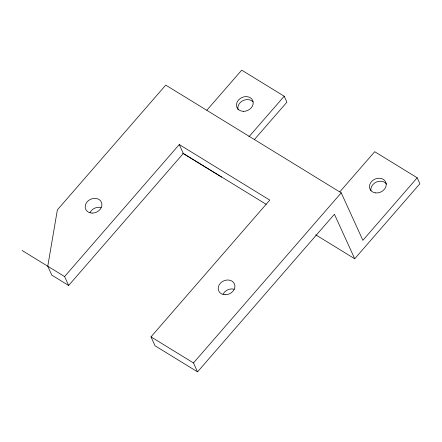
<?xml version="1.0" encoding="UTF-8"?>
<svg xmlns="http://www.w3.org/2000/svg" width="442" height="442" viewBox="0 0 442 442"><rect width="100%" height="100%" fill="white"/><g stroke="black" fill="none" stroke-linecap="round" stroke-linejoin="round"><path stroke-width="0.66" d="M206.839 110.224L241.719 70.145L284.206 96.223L286.902 102.185L254.288 139.661M179.259 144.545L183.314 153.457L68.648 285.471L64.587 276.565L179.259 144.545L269.78 200.11L150.993 336.865L155.048 345.771L197.541 371.855L334.428 214.248L354.716 258.769L419.9 183.717L417.193 177.783L374.7 151.7L339.848 191.828M248.874 136.827L284.206 96.223M197.541 371.855L193.486 362.948L341.23 192.834L165.739 85.113L57.372 209.878L47.764 266.239L51.819 275.139L68.648 285.471M417.193 177.783L362.876 240.326L341.23 192.834M183.314 153.457L266.195 204.331M182.684 153.214L221.685 177.154M315.715 234.829L354.716 258.769M64.587 276.565L22.1 250.481M150.993 336.865L193.486 362.948M90.008 212.547A8.619 7.094 -24.5 0 1 101.119 207.547M370.91 190.673A8.619 7.094 -24.5 0 1 376.573 181.966A8.619 7.094 -24.5 0 1 386.573 184.148M238.083 109.815A8.619 7.089 -24.3 0 1 242.708 100.759A8.619 7.089 -24.3 0 1 253.089 101.92M223.055 294.112A8.619 7.094 -24.5 0 1 234.21 289.217M92.129 213.099A8.619 7.094 -24.5 0 0 101.411 202.187A8.619 7.094 -24.5 0 0 87.118 201.883A8.619 7.094 -24.5 0 0 92.129 213.099M243.321 111.334A8.619 7.089 -24.3 0 0 252.736 100.516A8.619 7.089 -24.3 0 0 238.47 100.052A8.619 7.089 -24.3 0 0 243.321 111.334M375.429 192.889A8.619 7.094 -24.5 0 0 385.993 182.866A8.619 7.094 -24.5 0 0 372.103 181.01A8.619 7.094 -24.5 0 0 375.429 192.889M225.039 294.737A8.619 7.094 -24.5 0 0 234.448 283.902A8.619 7.094 -24.5 0 0 220.182 283.455A8.619 7.094 -24.5 0 0 225.039 294.737"/></g></svg>
